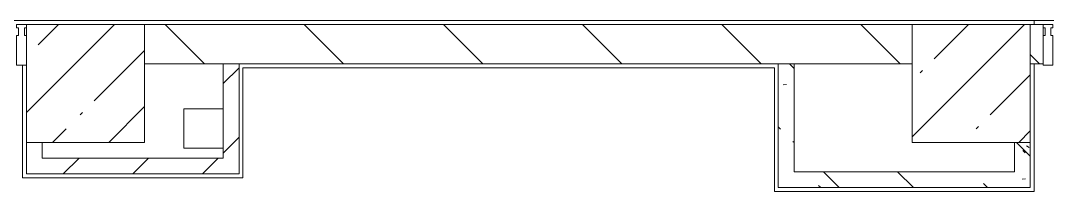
# Model space of a CAD drawing. Header units: millimetres. Extents: x 54725 to 263872, y -8553 to 29614.
# Drawn here: x 144492 to 149709, y 7050 to 7920 of the extents above; entities that cross this region are included whole.
import ezdxf

# ---------------------------------------------------------------- set-up
doc = ezdxf.new("R2010")
doc.units = ezdxf.units.MM
doc.layers.add('A-FLOR-1', color=7, linetype='Continuous', lineweight=5, true_color=0xaaaaaa)
doc.layers.add('I-WALL-5', color=7, linetype='Continuous', lineweight=5, true_color=0x787878)
for name, color, linetype, lineweight in [('A-GLAZ-CWMG-3', 7, 'Continuous', 5), ('A-WALL', 7, 'Continuous', 9), ('I-WALL-3', 7, 'Continuous', 5), ('S-COLS', 7, 'Continuous', 5)]:
    doc.layers.add(name, color=color, linetype=linetype, lineweight=lineweight)
pattern_1 = [(45, (136861.56, 0), (-176.7767, 176.7767), [])]
pattern_2 = [(135, (136861.56, 0), (-353.553, -353.553), [])]
pattern_3 = [(135, (136861.56, 0), (-377.17, -377.17), [533.4, -88.9, 17.78, -88.9]), (135, (136861.56, 376.94), (-377.17, -377.17), []), (50, (136861.56, 0), (637.645, -55.787), [66.675, -733.425]), (355, (136861.56, 0), (-123.35, 668.7), [53.34, -586.74]), (100.451, (136914.7, -4.65), (514.3, 612.908), [56.665, -623.315]), (46.184, (136861.6, 177.8), (948.776, -147.15), [100.01, -1100.137]), (96.636, (136940.6, 165.5), (830.91, 865.997), [85, -934.973]), (351.184, (136861.6, 177.8), (830.92, 865.99), [80.01, -880.11]), (21, (136950.46, 133.35), (530.65, -357.928), [66.675, -733.425]), (326, (136950.46, 133.35), (216.308, 644.658), [53.34, -586.74]), (71.451, (136994.7, 103.5), (746.96, 286.724), [56.665, -623.315]), (37.5, (136861.56, 0), (10.8105, 295.9426), [16.764, -562.864, 16.764, -578.866, -588.962]), (37.5, (136861.56, 0), (10.8105, 295.9426), [-1175.258, 16.764, -572.198]), (7.5, (136861.56, 0), (233.869, 350.632), [16.764, -322.834, 16.764, -549.529, -224.472]), (7.5, (136861.56, 0), (233.869, 350.632), [-905.891, 16.764, -207.708]), (327.5, (136663.31, 0), (474.568, -20.0513), [16.764, -205.486, 16.764, -676.656, -920.115]), (327.5, (136663.31, 0), (474.568, -20.0513), [-915.67, 16.764, -903.351]), (317.5, (136574.4, 0), (518.452, 88.993), [16.764, -272.161, 16.764, -443.738, -653.415]), (317.5, (136574.4, 0), (518.452, 88.993), [-749.427, 16.764, -636.65])]

# ---------------------------------------------------------------- blocks, each defined once
blk = doc.blocks.new('BSC_Колонна _Прямоугольная - 600х600-V219-Общий план 1 этажа с размещением фрагментов 1_10-1_12')
at = {"layer": 'S-COLS'}
h = blk.add_hatch(dxfattribs=at)
h.set_pattern_fill('FP_166', color=256, style=0, pattern_type=2)
h.set_pattern_definition([(45, (-7960, -7600), (-285.123, 285.123), []), (45, (-7674.88, -7600), (-285.123, 285.123), [504.031, -100.806, 16.764, -84.042])])
h.paths.add_polyline_path([(68.5, -300), (300, -300), (300, 300), (-300, 300), (-300, -300)])
for p, q in [((300, 300), (-300, 300)), ((-300, 300), (-300, -300)), ((300, -300), (300, 300)), ((-300, -300), (300, -300))]:
    blk.add_line(p, q, dxfattribs=at)
blk = doc.blocks.new('BSC_Колонна _Прямоугольная - 600х600-20441433-Общий план 1 этажа с размещением фрагментов 1_10-1_12')
at = {"layer": 'S-COLS'}
h = blk.add_hatch(dxfattribs=at)
h.set_pattern_fill('FP_179', color=256, style=0, pattern_type=2)
h.set_pattern_definition([(45, (-12460, -7600), (-285.123, 285.123), []), (45, (-12174.88, -7600), (-285.123, 285.123), [504.031, -100.806, 16.764, -84.042])])
h.paths.add_polyline_path([(-300, -300), (300, -300), (300, 300), (-300, 300), (-300, -164.8)])
for p, q in [((300, 300), (-300, 300)), ((-300, 300), (-300, -300)), ((300, -300), (300, 300)), ((-300, -300), (300, -300))]:
    blk.add_line(p, q, dxfattribs=at)
blk = doc.blocks.new('Прямоугольный импост - Импост структурный с накладкой - 190мм-32633541-Общий план 1 этажа с размещением фрагментов 1_10-1_12')
at = {"layer": 'A-GLAZ-CWMG-3'}
for p, q in [((0, 17), (-50, 17)), ((-50, 17), (-50, 0)), ((-50, 0), (-40, 0)), ((-40, 0), (-40, -40)), ((-10, -40), (-10, 0)), ((-10, 0), (0, 0)), ((-40, -40), (-50, -40)), ((-50, -40), (-50, -190)), ((0, -40), (-10, -40)), ((-50, -190), (0, -190))]:
    blk.add_line(p, q, dxfattribs=at)
blk = doc.blocks.new('Прямоугольный импост - Импост структурный с накладкой - 190мм-33226183-Общий план 1 этажа с размещением фрагментов 1_10-1_12')
at = {"layer": 'A-GLAZ-CWMG-3'}
for p, q in [((0, 190), (-50, 190)), ((-50, 190), (-50, 40)), ((0, 40), (0, 190)), ((-50, 40), (-40, 40)), ((-40, 0), (-50, 0)), ((-50, 0), (-50, -17)), ((-40, 40), (-40, 0)), ((-10, 0), (-10, 40)), ((-10, 40), (0, 40)), ((0, 0), (-10, 0)), ((0, -17), (0, 0)), ((-50, -17), (0, -17))]:
    blk.add_line(p, q, dxfattribs=at)

msp = doc.modelspace()

# ---------------------------------------------------------------- hatches: boundary and pattern name
at = {"layer": 'I-WALL-3'}
h = msp.add_hatch(dxfattribs=at)
h.set_pattern_fill('FP_83', color=256, style=0, pattern_type=2)
h.set_pattern_definition(pattern_2)
h.paths.add_polyline_path([(145580.7, 7700), (149021.6, 7700), (149021.6, 7900), (145121.6, 7900), (145121.6, 7700), (145521.6, 7700)])
h = msp.add_hatch(dxfattribs=at)
h.set_pattern_fill('FP_83', color=256, style=0, pattern_type=2)
h.set_pattern_definition(pattern_2)
h.paths.add_polyline_path([(149621.6, 7700), (149686.6, 7700), (149686.6, 7900), (149621.6, 7900)])
h.paths.add_polyline_path([(151191.6, 7700), (151591.6, 7700), (151591.6, 7900), (151126.6, 7894.4), (151126.6, 7700), (151171.6, 7700)])
h.paths.add_polyline_path([(152721.6, 7700), (153521.6, 7700), (153521.6, 7900), (152691.6, 7900), (152691.6, 7700), (152702.2, 7700)])
h = msp.add_hatch(dxfattribs=at)
h.set_pattern_fill('FP_82', color=256, style=0, pattern_type=2)
h.set_pattern_definition(pattern_1)
h.paths.add_polyline_path([(145601.6, 7140), (145601.6, 7700), (145521.6, 7700), (145521.6, 7140)])
h = msp.add_hatch(dxfattribs=at)
h.set_pattern_fill('FP_82', color=256, style=0, pattern_type=2)
h.set_pattern_definition(pattern_1)
h.paths.add_polyline_path([(145521.6, 7140), (145521.6, 7220), (144521.6, 7220), (144521.6, 7140), (145431.9, 7140)])
at = {"layer": 'I-WALL-5'}
h = msp.add_hatch(dxfattribs=at)
h.set_pattern_fill('FP_115', color=256, style=0, pattern_type=2)
h.set_pattern_definition(pattern_3)
h.paths.add_polyline_path([(148341.6, 7150), (148421.6, 7150), (148421.6, 7700), (148341.6, 7700), (148341.6, 7271.5)])
h = msp.add_hatch(dxfattribs=at)
h.set_pattern_fill('FP_115', color=256, style=0, pattern_type=2)
h.set_pattern_definition(pattern_3)
h.paths.add_polyline_path([(149621.6, 7070), (149621.6, 7300), (149541.6, 7300), (149541.6, 7070)])
h = msp.add_hatch(dxfattribs=at)
h.set_pattern_fill('FP_115', color=256, style=0, pattern_type=2)
h.set_pattern_definition(pattern_3)
h.paths.add_polyline_path([(148507, 7070), (149541.6, 7070), (149541.6, 7150), (148341.6, 7150), (148341.6, 7070)])

# ---------------------------------------------------------------- linework, layer by layer
at = {"layer": 'A-FLOR-1'}
for p, q in [((139854.8, 7920), (152601.6, 7920)), ((149641.6, 7920), (149641.6, 7900)), ((144501.6, 7120), (144501.6, 7693)), ((148321.6, 7680), (145621.6, 7680)), ((145621.6, 7680), (145621.6, 7120)), ((148321.6, 7050), (148321.6, 7680)), ((149641.6, 7700), (149641.6, 7050)), ((145321.6, 7470), (145521.6, 7470)), ((145321.6, 7270), (145321.6, 7470)), ((145521.6, 7270), (145321.6, 7270)), ((145621.6, 7120), (144501.6, 7120)), ((149641.6, 7050), (148321.6, 7050))]:
    msp.add_line(p, q, dxfattribs=at)
at = {"layer": 'A-WALL'}
for p, q in [((145601.6, 7700), (145521.6, 7700)), ((148421.6, 7700), (148341.6, 7700))]:
    msp.add_line(p, q, dxfattribs=at)
at = {"layer": 'I-WALL-3'}
for p, q in [((149021.6, 7900), (145121.6, 7900)), ((149686.6, 7900), (149621.6, 7900)), ((149686.6, 7700), (149686.6, 7900)), ((145121.6, 7700), (145521.6, 7700)), ((145521.6, 7700), (145521.6, 7220)), ((145601.6, 7140), (145601.6, 7700)), ((145601.6, 7700), (148341.6, 7700)), ((148341.6, 7700), (148341.6, 7070)), ((148421.6, 7700), (149021.6, 7700)), ((148421.6, 7150), (148421.6, 7700)), ((149621.6, 7700), (149686.6, 7700)), ((144521.6, 7300), (144521.6, 7140)), ((144601.6, 7220), (144601.6, 7300)), ((149541.6, 7300), (149541.6, 7150)), ((149621.6, 7070), (149621.6, 7300)), ((145521.6, 7220), (144601.6, 7220)), ((149541.6, 7150), (148421.6, 7150)), ((144521.6, 7140), (145601.6, 7140)), ((148341.6, 7070), (149621.6, 7070))]:
    msp.add_line(p, q, dxfattribs=at)

# ---------------------------------------------------------------- block references
at = {"layer": 'A-GLAZ-CWMG-3'}
msp.add_blockref('Прямоугольный импост - Импост структурный с накладкой - 190мм-32633541-Общий план 1 этажа с размещением фрагментов 1_10-1_12', (144521.6, 7883), dxfattribs=at)
at = {"layer": 'A-GLAZ-CWMG-3', "rotation": 180}
msp.add_blockref('Прямоугольный импост - Импост структурный с накладкой - 190мм-33226183-Общий план 1 этажа с размещением фрагментов 1_10-1_12', (149686.6, 7883), dxfattribs=at)
at = {"layer": 'S-COLS'}
for name, p in [('BSC_Колонна _Прямоугольная - 600х600-V219-Общий план 1 этажа с размещением фрагментов 1_10-1_12', (144821.6, 7600)), ('BSC_Колонна _Прямоугольная - 600х600-20441433-Общий план 1 этажа с размещением фрагментов 1_10-1_12', (149321.6, 7600))]:
    msp.add_blockref(name, p, dxfattribs=at)

doc.saveas('drawing.dxf')
